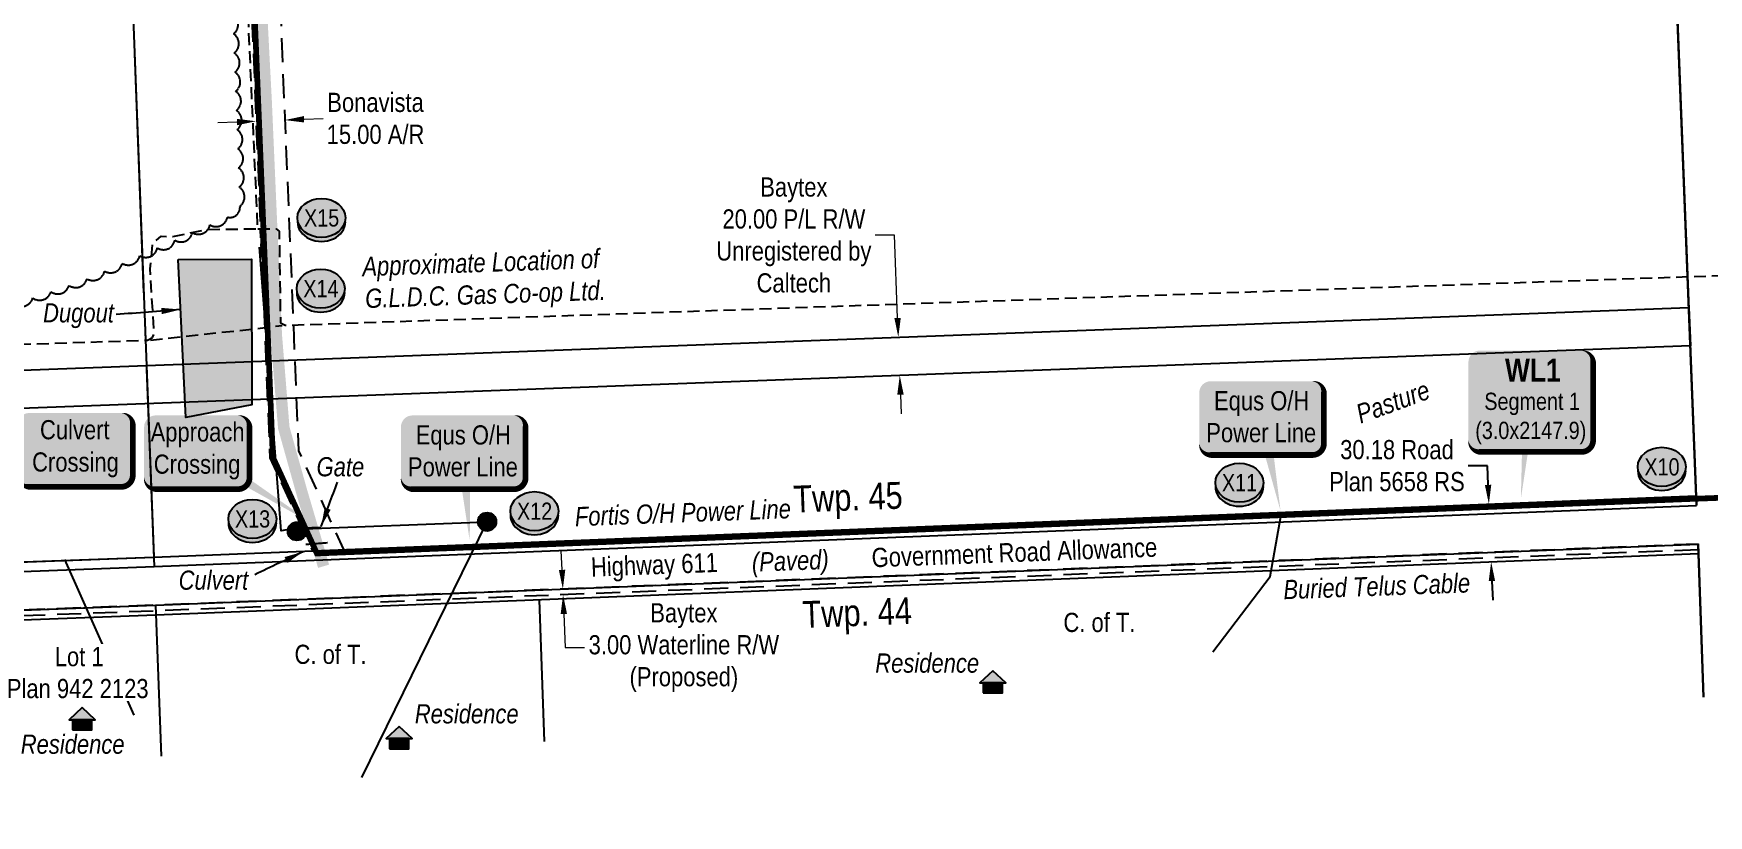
# Model space of a CAD drawing. Extents: x 683901 to 697439, y 5834844 to 5859401.
# Drawn here: x 684771 to 685644, y 5858271 to 5858679 of the extents above; entities that cross this region are included whole.
import ezdxf
from ezdxf.enums import TextEntityAlignment as Align

# ---------------------------------------------------------------- set-up
doc = ezdxf.new("R2010")
doc.units = 0
doc.header["$LTSCALE"] = 5
doc.header["$PDSIZE"] = 0.5
for name, pattern in [('0', [1, 1, 0]), ('foc-ACCESSROAD', [3.75, 2.5, -1.25]), ('foc-QUARTERLINE', [33, 25, -3, 2, -3]), ('POWERLINE5', [7.8, 2.4, -0.6, 0.6, -0.6, 0.6, -0.6, 2.4]), ('UG_PIPE', [1.875, 1.25, -0.625])]:
    doc.linetypes.add(name, pattern=pattern)
doc.layers.get('Defpoints').update_dxf_attribs({"color": 9})
for name, color, linetype in [('AS-FENCE', 48, 'foc-FENCE'), ('AS-PIPE-UG', 44, 'UG_PIPE'), ('AS-PIPE-UG-T', 44, 'Continuous'), ('AS-POWER', 104, 'foc-POWER'), ('AS-POWER-EXISTING', 72, 'POWERLINE5'), ('AS-POWER-T', 104, 'Continuous'), ('AS-RESIDENCE', 14, 'Continuous'), ('AS-ROADS', 254, 'Continuous'), ('AS-TELEPHONE-T', 224, 'Continuous'), ('AS-TELUS', 224, 'foc-TEL'), ('C-AR', 13, 'foc-ACCESSROAD'), ('C-RW', 13, 'Continuous'), ('CG-NOTES', 7, 'Continuous'), ('D-TXT', 6, 'Continuous'), ('F-AR', 190, 'foc-ACCESSROAD'), ('L-ROAD-T', 7, 'Continuous'), ('L-SEC', 7, 'Continuous'), ('L-SECQ', 8, 'foc-QUARTERLINE'), ('L-TITLEDB', 4, 'Continuous'), ('L-TITLEDB-T', 4, 'Continuous'), ('P-CROSSINGS', 250, 'Continuous'), ('T-BUSH', 110, '0'), ('T-WATER', 160, 'Continuous'), ('T-WATER-H', 133, 'Continuous'), ('T-WATER-T', 170, 'Continuous')]:
    doc.layers.add(name, color=color, linetype=linetype)
for name, color, linetype, lineweight in [('AS-GENERAL', 48, 'Continuous', 18), ('C-AR-T', 13, 'Continuous', 9), ('C-RW-T', 13, 'Continuous', 9), ('F-AR-T', 190, 'Continuous', 9), ('T-TEXT', 48, 'Continuous', 18)]:
    doc.layers.add(name, color=color, linetype=linetype, lineweight=lineweight)
doc.layers.add('P-PROPOSED-WL3', color=92, linetype='Continuous', true_color=0x00bd00)
doc.layers.add('P-PROPOSED-WL4', color=7, linetype='Continuous', true_color=0x5b5bc8)
doc.styles.add('80', font='ARIALN.TTF', dxfattribs={"height": 10})
doc.styles.add('80CG', font='ARIALN.TTF', dxfattribs={"height": 10})
doc.styles.add('80L', font='ARIALN.TTF', dxfattribs={"height": 10})
doc.styles.add('80LS', font='ARIALNI.TTF', dxfattribs={"height": 10})
doc.styles.add('BOLD', font='ARIALNB.TTF')
doc.styles.add('Crossing', font='ARIALN.TTF', dxfattribs={"height": 10})
doc.styles.add('foc-LtypeFont', font='ARIALN.TTF', dxfattribs={"height": 7.35})
doc.linetypes.add('foc-FENCE', pattern='A,10,-1,["X",foc-LtypeFont,S=0.2,R=0,X=-0.625,Y=-0.75],-1.24', length=12.24)
doc.linetypes.add('foc-FENCE-NOLINE', pattern='A,0,-6,["X",foc-LtypeFont,S=0.2,R=0,X=-0.625,Y=-0.75],-6.24', length=12.24)
doc.linetypes.add('foc-POWER', pattern='A,6,-1,["P",foc-LtypeFont,S=0.2,R=0,X=-0.625,Y=-0.75],-1.24,4', length=12.24)
doc.linetypes.add('foc-POWER-NOLINE', pattern='A,0,-4,["P",foc-LtypeFont,S=0.2,R=0,X=-0.625,Y=-0.75],-8.24', length=12.24)
doc.linetypes.add('foc-TEL', pattern='A,2,-1,["T",foc-LtypeFont,S=0.2,R=0,X=-0.425,Y=-0.75],-1.24,8', length=12.24)
doc.linetypes.add('foc-TEL-NOLINE', pattern='A,0,-2,["T",foc-LtypeFont,S=0.2,R=0,X=-0.425,Y=-0.75],-10.24', length=12.24)
doc.dimstyles.new('Compass 5 000', dxfattribs={"dimscale": 5, "dimtxt": 9, "dimasz": 2, "dimexe": 0.2, "dimexo": 0.0625, "dimgap": 0.5, "dimtad": 0, "dimtih": 1, "dimtoh": 1, "dimzin": 0, "dimdsep": 46, "dimtxsty": '80CG', "dimcen": 0.1, "dimse1": 1, "dimse2": 1, "dimclrd": 256, "dimclrt": 256, "dimaunit": 1, "dimadec": 4, "dimazin": 0, "dimtfac": 0.06, "dimtofl": 0, "dimtmove": 0, "dimatfit": 1, "dimfxl": 0.2, "dimtolj": 1, "dimtzin": 0, "dimlwd": -1, "dimarcsym": 0})

# ---------------------------------------------------------------- blocks, each defined once
blk = doc.blocks.new('*D529')
at = {"layer": 'Defpoints', "color": 0, "transparency": 16777216}
for p in [(684886.94, 5858642.22), (684901.93, 5858642.84), (684902.28, 5858634.17)]:
    blk.add_point(p, dxfattribs=at)
at = {"layer": 'F-AR-T', "transparency": 16777216}
for p, q in [((684877.31, 5858633.14), (684867.32, 5858632.73)), ((684912.28, 5858634.58), (684922.27, 5858634.99))]:
    blk.add_line(p, q, dxfattribs=at)
for points in [[(684877.24, 5858634.81), (684877.38, 5858631.48), (684887.3, 5858633.55)], [(684912.21, 5858636.25), (684912.34, 5858632.91), (684902.28, 5858634.17)]]:
    blk.add_solid(points, dxfattribs=at)
at = {"layer": 'F-AR-T', "transparency": 16777216, "insert": (684949.55, 5858634.99), "char_height": 10, "attachment_point": 5, "style": '80CG'}
blk.add_mtext('\\A1;Bonavista\\P15.00 A/R', dxfattribs=at)
blk = doc.blocks.new('*D550')
at = {"layer": 'Defpoints', "color": 0, "transparency": 16777216}
for p in [(685529.95, 5858433.87), (685541.14, 5858434.32), (685542.34, 5858404.17)]:
    blk.add_point(p, dxfattribs=at)
at = {"layer": 'L-TITLEDB-T', "transparency": 16777216}
for p, q in [((685529.16, 5858453.86), (685519.16, 5858453.86)), ((685529.55, 5858443.86), (685529.16, 5858453.86)), ((685531.54, 5858393.73), (685531.94, 5858383.74))]:
    blk.add_line(p, q, dxfattribs=at)
for points in [[(685531.22, 5858443.93), (685527.89, 5858443.8), (685529.95, 5858433.87)], [(685533.21, 5858393.8), (685529.88, 5858393.66), (685531.15, 5858403.72)]]:
    blk.add_solid(points, dxfattribs=at)
at = {"layer": 'L-TITLEDB-T', "transparency": 16777216, "insert": (685482.05, 5858453.86), "char_height": 10, "attachment_point": 5, "style": '80CG'}
blk.add_mtext('\\A1;30.18 Road\\PPlan 5658 RS', dxfattribs=at)
blk = doc.blocks.new('res_occ')
for points in [[(0.1, 0.89), (-1.26, -0.37), (1.46, -0.37)], [(-0.9, -1.43), (1.1, -1.43), (1.1, -0.37), (-0.9, -0.37)]]:
    blk.add_hatch(color=14).paths.add_polyline_path(points)
at = {"color": 14}
for points in [[(0.1, 0.89), (-1.26, -0.37), (1.46, -0.37)], [(-0.9, -1.43), (1.1, -1.43), (1.1, -0.37), (-0.9, -0.37)]]:
    blk.add_lwpolyline(points, close=True, dxfattribs=at)
blk = doc.blocks.new('xing2')
h = blk.add_hatch(color=50)
h.dxf.hatch_style = 1
edge = h.paths.add_edge_path()
edge.add_ellipse((0, 0), major_axis=(-12.5, 0), ratio=0.816297, start_angle=0, end_angle=360)
h = blk.add_hatch(color=250)
h.dxf.hatch_style = 1
edge = h.paths.add_edge_path()
edge.add_ellipse((0, -2.05), major_axis=(-12.5, 0), ratio=0.816297, start_angle=0, end_angle=180)
edge.add_line((12.5, -2.05), (12.5, 0))
edge.add_ellipse((0, 0), major_axis=(-12.5, 0), ratio=0.816297, start_angle=0, end_angle=180, ccw=False)
edge.add_line((-12.5, 0), (-12.5, -2.05))
at = {"color": 250}
blk.add_ellipse((0, 0), major_axis=(-12.5, 0), ratio=0.816297, dxfattribs=at)
blk.add_ellipse((0, -2.05), major_axis=(-12.5, 0), ratio=0.816297, start_param=0, end_param=3.141593, dxfattribs=at)
at = {"color": 250, "style": 'Crossing'}
blk.add_attdef('CROSSING', text='', height=9, dxfattribs=at).set_placement((0.09, 0.02), align=Align.MIDDLE_CENTER)
at = {"color": 250, "style": 'Crossing', "flags": 1}
for tag, p in [('OWNER', (0.09, -12.49)), ('DESCRIPTION', (0.09, -25.77)), ('LOCATION', (0.09, -39.3)), ('DWG_REF', (0.09, -52.84))]:
    blk.add_attdef(tag, text='', height=9, dxfattribs=at).set_placement(p, align=Align.MIDDLE_CENTER)
blk = doc.blocks.new('*U510')
h = blk.add_hatch(color=254)
edge = h.paths.add_edge_path()
edge.add_line((-26.5, -34.36), (26.5, -34.36))
edge.add_arc((26.5, -28.36), 6, 270, 360)
edge.add_line((32.5, -28.36), (32.5, 12.5))
edge.add_arc((26.5, 12.5), 6, 0, 90)
edge.add_line((26.5, 18.5), (-26.5, 18.5))
edge.add_arc((-26.5, 12.5), 6, 90, 180)
edge.add_line((-32.5, 12.5), (-32.5, -28.36))
edge.add_arc((-26.5, -28.36), 6, 180, 270)
at = {"layer": 'P-PROPOSED-WL3', "flags": 128}
blk.add_lwpolyline([(-26.5, -34.36, 3, 3, 0), (26.5, -34.36, 3, 3, 0.414214), (32.5, -28.36, 3, 3, 0), (32.5, 12.5, 3, 0, 0.414214), (26.5, 18.5, 0, 0, 0), (-26.5, 18.5, 0, 0, 0.414214), (-32.5, 12.5, 0, 0, 0), (-32.5, -28.36, 0, 3, 0.414214)], format="xyseb", close=True, dxfattribs=at)
blk.add_lwpolyline([(-5.16, -58.83, 0, 7.5, 0), (0, 0, 0, 0, 0)], format="xyseb", dxfattribs=at)
at = {"layer": 'P-PROPOSED-WL3'}
for tag, p, height, style in [('TEMP_AREA_W1_001', (-9.21, 2.24), 12, 'BOLD'), ('ENTER_TEXT_001', (-30.66, -12.47), 9, '80')]:
    blk.add_attdef(tag, p, '', height=height, dxfattribs=dict(at, style=style))
blk = doc.blocks.new('*D555')
at = {"layer": 'C-RW-T', "transparency": 16777216}
for p, q in [((685220.07, 5858574.18), (685210.07, 5858574.18)), ((685221.7, 5858530.93), (685220.07, 5858574.18)), ((685223.2, 5858490.96), (685223.58, 5858480.97))]:
    blk.add_line(p, q, dxfattribs=at)
for points in [[(685223.37, 5858530.99), (685220.04, 5858530.87), (685222.08, 5858520.94)], [(685224.87, 5858491.02), (685221.54, 5858490.9), (685222.83, 5858500.96)]]:
    blk.add_solid(points, dxfattribs=at)
at = {"layer": 'Defpoints', "color": 0, "transparency": 16777216}
for p in [(685198.86, 5858520.07), (685222.08, 5858520.94), (685199.61, 5858500.08)]:
    blk.add_point(p, dxfattribs=at)
at = {"layer": 'C-RW-T', "transparency": 16777216, "insert": (685167.63, 5858574.18), "char_height": 10, "attachment_point": 5, "style": '80CG'}
blk.add_mtext('\\A1;Baytex\\P20.00 P/L R/W^JUnregistered by\\PCaltech', dxfattribs=at)
blk = doc.blocks.new('*D557')
at = {"layer": 'C-AR-T', "transparency": 16777216}
for p, q in [((685046.8, 5858399.54), (685046.4, 5858409.53)), ((685047.71, 5858376.56), (685048.41, 5858358.99)), ((685048.41, 5858358.99), (685058.41, 5858358.99))]:
    blk.add_line(p, q, dxfattribs=at)
for points in [[(685048.46, 5858399.6), (685045.13, 5858399.47), (685047.2, 5858389.55)], [(685049.38, 5858376.62), (685046.05, 5858376.49), (685047.31, 5858386.55)]]:
    blk.add_solid(points, dxfattribs=at)
at = {"layer": 'Defpoints', "color": 0, "transparency": 16777216}
for p in [(685047.29, 5858389.55), (685047.31, 5858386.55), (685047.41, 5858386.55)]:
    blk.add_point(p, dxfattribs=at)
at = {"layer": 'C-AR-T', "transparency": 16777216, "insert": (685110.29, 5858358.99), "char_height": 10, "attachment_point": 5, "style": '80CG'}
blk.add_mtext('\\A1;Baytex\\P3.00 Waterline R/W\\P(Proposed)', dxfattribs=at)
blk = doc.blocks.new('POWERPOLE')
h = blk.add_hatch(color=255)
edge = h.paths.add_edge_path()
edge.add_arc((0, 0), 0.96, 0, 360)
at = {"linetype": 'Continuous'}
for p, q in [((0.68, -0.68), (-0.68, 0.68)), ((-0.68, -0.68), (0.68, 0.68))]:
    blk.add_line(p, q, dxfattribs=at)
blk.add_circle((0, 0), 0.96, dxfattribs=at)
blk = doc.blocks.new('*U516')
h = blk.add_hatch(color=255)
edge = h.paths.add_edge_path()
edge.add_line((-26.5, -20), (26.5, -20))
edge.add_arc((26.5, -14), 6, 270, 360)
edge.add_line((32.5, -14), (32.5, 12.5))
edge.add_arc((26.5, 12.5), 6, 0, 90)
edge.add_line((26.5, 18.5), (-26.5, 18.5))
edge.add_arc((-26.5, 12.5), 6, 90, 180)
edge.add_line((-32.5, 12.5), (-32.5, -14))
edge.add_arc((-26.5, -14), 6, 180, 270)
at = {"color": 104, "flags": 128}
blk.add_lwpolyline([(-26.5, -20, 3, 3, 0), (26.5, -20, 3, 3, 0.414214), (32.5, -14, 3, 3, 0), (32.5, 12.5, 3, 0, 0.414214), (26.5, 18.5, 0, 0, 0), (-26.5, 18.5, 0, 0, 0.414214), (-32.5, 12.5, 0, 0, 0), (-32.5, -14, 0, 3, 0.414214)], format="xyseb", close=True, dxfattribs=at)
blk.add_lwpolyline([(9.9, -49.22, 0, 7.5, 0), (0, 0, 0, 0, 0)], format="xyseb", dxfattribs=at)
at = {"color": 104, "style": '80'}
blk.add_attdef('ENTER_TEXT_001', (-26.85, -4.92), '', height=10, dxfattribs=at)
blk = doc.blocks.new('*U517')
h = blk.add_hatch(color=255)
edge = h.paths.add_edge_path()
edge.add_line((-26.5, -20), (26.5, -20))
edge.add_arc((26.5, -14), 6, 270, 360)
edge.add_line((32.5, -14), (32.5, 12.5))
edge.add_arc((26.5, 12.5), 6, 0, 90)
edge.add_line((26.5, 18.5), (-26.5, 18.5))
edge.add_arc((-26.5, 12.5), 6, 90, 180)
edge.add_line((-32.5, 12.5), (-32.5, -14))
edge.add_arc((-26.5, -14), 6, 180, 270)
at = {"color": 104, "flags": 128}
blk.add_lwpolyline([(-26.5, -20, 3, 3, 0), (26.5, -20, 3, 3, 0.414214), (32.5, -14, 3, 3, 0), (32.5, 12.5, 3, 0, 0.414214), (26.5, 18.5, 0, 0, 0), (-26.5, 18.5, 0, 0, 0.414214), (-32.5, 12.5, 0, 0, 0), (-32.5, -14, 0, 3, 0.414214)], format="xyseb", close=True, dxfattribs=at)
blk.add_lwpolyline([(3.38, -47.03, 0, 7.5, 0), (0, 0, 0, 0, 0)], format="xyseb", dxfattribs=at)
at = {"color": 104, "style": '80'}
blk.add_attdef('ENTER_TEXT_001', (-26.85, -4.92), '', height=10, dxfattribs=at)
blk = doc.blocks.new('*U518')
h = blk.add_hatch(color=59)
edge = h.paths.add_edge_path()
edge.add_line((-21.5, -20), (21.5, -20))
edge.add_arc((21.5, -14), 6, 270, 360)
edge.add_line((27.5, -14), (27.5, 12.5))
edge.add_arc((21.5, 12.5), 6, 0, 90)
edge.add_line((21.5, 18.5), (-21.5, 18.5))
edge.add_arc((-21.5, 12.5), 6, 90, 180)
edge.add_line((-27.5, 12.5), (-27.5, -14))
edge.add_arc((-21.5, -14), 6, 180, 270)
at = {"color": 1, "flags": 128}
blk.add_lwpolyline([(-21.5, -20, 3, 3, 0), (21.5, -20, 3, 3, 0.414214), (27.5, -14, 3, 3, 0), (27.5, 12.5, 3, 0, 0.414214), (21.5, 18.5, 0, 0, 0), (-21.5, 18.5, 0, 0, 0.414214), (-27.5, 12.5, 0, 0, 0), (-27.5, -14, 0, 3, 0.414214)], format="xyseb", close=True, dxfattribs=at)
blk.add_lwpolyline([(61.28, -38.56, 0, 7.5, 0), (0, 0, 0, 0, 0)], format="xyseb", dxfattribs=at)
at = {"color": 1, "style": '80'}
blk.add_attdef('ENTER_TEXT_001', (-35.99, -5), '', height=10, dxfattribs=at)
blk = doc.blocks.new('*U519')
h = blk.add_hatch(color=254)
edge = h.paths.add_edge_path()
edge.add_line((-24, -20), (24, -20))
edge.add_arc((24, -14), 6, 270, 360)
edge.add_line((30, -14), (30, 12.5))
edge.add_arc((24, 12.5), 6, 0, 90)
edge.add_line((24, 18.5), (-24, 18.5))
edge.add_arc((-24, 12.5), 6, 90, 180)
edge.add_line((-30, 12.5), (-30, -14))
edge.add_arc((-24, -14), 6, 180, 270)
at = {"color": 160, "flags": 128}
blk.add_lwpolyline([(-24, -20, 3, 3, 0), (24, -20, 3, 3, 0.414214), (30, -14, 3, 3, 0), (30, 12.5, 3, 0, 0.414214), (24, 18.5, 0, 0, 0), (-24, 18.5, 0, 0, 0.414214), (-30, 12.5, 0, 0, 0), (-30, -14, 0, 3, 0.414214)], format="xyseb", close=True, dxfattribs=at)
at = {"color": 160, "style": '80'}
blk.add_attdef('ENTER_TEXT_001', (-26.85, -4.92), '', height=10, dxfattribs=at)

msp = doc.modelspace()

# ---------------------------------------------------------------- hatches: boundary and pattern name
at = {"layer": 'T-WATER-H'}
h = msp.add_hatch(color=256, dxfattribs=at)
h.dxf.hatch_style = 1
h.paths.add_polyline_path([(684846.655, 5858561.517), (684884.928, 5858561.667), (684885.001, 5858485.601), (684850.735, 5858478.963)])

# ---------------------------------------------------------------- linework, layer by layer
at = {"layer": 'AS-FENCE', "linetype": 'foc-FENCE-NOLINE', "flags": 128}
for points in [[(685606.682, 5859237.309), (685638.253, 5858433.235)], [(684804.888, 5859163.556), (684833.985, 5858406.396)]]:
    msp.add_lwpolyline(points, dxfattribs=at)
at = {"layer": 'AS-FENCE', "flags": 128}
msp.add_lwpolyline([(684909.284, 5858421.407), (684900.385, 5858419.891), (684889.136, 5858567.791)], dxfattribs=at)
at = {"layer": 'AS-GENERAL', "const_width": 1, "flags": 128}
for points in [[(684909.284, 5858421.407), (684921.193, 5858421.555)], [(684913.148, 5858412.802), (684924.554, 5858413.692)]]:
    msp.add_lwpolyline(points, dxfattribs=at)
at = {"layer": 'AS-PIPE-UG'}
msp.add_line((684892.023, 5858525.91), (684889.603, 5858576.908), dxfattribs=at)
at = {"layer": 'AS-PIPE-UG', "flags": 128}
for points in [[(684113.73, 5858588.184), (684463.265, 5858602.223), (684700.216, 5858515.172), (684830.622, 5858519.34), (684833.257, 5858520.685), (684834.127, 5858522.774), (684832.061, 5858556.544), (684833.448, 5858570.04), (684837.742, 5858573.524), (684843.911, 5858573.441), (684862.108, 5858577.133), (684888.178, 5858577.485), (684869.734, 5858985.723), (684973.416, 5858989.9), (684963.659, 5859218.644)], [(684888.178, 5858577.485), (684897.667, 5858577.369), (684899.293, 5858576.165), (684899.99, 5858528.425), (684902.405, 5858527.251), (684905.569, 5858527.213), (685651.463, 5858553.111), (686083.676, 5858579.306)], [(684832.2, 5858519.39), (684892.023, 5858525.91), (684900.833, 5858527.033)]]:
    msp.add_lwpolyline(points, dxfattribs=at)
at = {"layer": 'AS-POWER', "linetype": 'foc-POWER-NOLINE', "flags": 128}
msp.add_lwpolyline([(684030.083, 5858376.478), (684833.964, 5858406.245), (685638.047, 5858438.162)], dxfattribs=at)
at = {"layer": 'AS-POWER', "flags": 128}
for points in [[(684907.877, 5858420.823), (685007.705, 5858424.614)], [(684942.376, 5858291.269), (685007.705, 5858424.614)], [(685386.005, 5858356.773), (685415.925, 5858396.068), (685421.828, 5858429.341)], [(684787.34, 5858404.967), (684823.524, 5858323.676)]]:
    msp.add_lwpolyline(points, dxfattribs=at)
at = {"layer": 'AS-ROADS', "const_width": 5.999, "flags": 128}
msp.add_lwpolyline([(684922.474, 5858401.431), (684910.982, 5858440.529), (684901.709, 5858473.699), (684897.808, 5858521.924), (684892.497, 5858644.075), (684886.008, 5858768.006), (684881.972, 5858831.769), (684883.57, 5858842.579), (684889.598, 5858849.993), (684898.08, 5858853.064), (684924.017, 5858854.047), (684993.84, 5858855.03), (685043.968, 5858855.157), (685062.899, 5858857.982), (685071.135, 5858861.79), (685081.461, 5858871.617), (685090.569, 5858887.146)], dxfattribs=at)
at = {"layer": 'AS-TELUS', "linetype": 'foc-TEL-NOLINE', "flags": 128}
for points in [[(684031.014, 5858351.351), (684834.894, 5858381.118), (685639.044, 5858413.038)], [(685641.844, 5858333.214), (685639.044, 5858413.038)]]:
    msp.add_lwpolyline(points, dxfattribs=at)
at = {"layer": 'C-AR', "flags": 128}
for points in [[(685639.044, 5858413.038), (684834.894, 5858381.118), (684028.016, 5858351.24), (684030.95, 5858271.413)], [(685639.163, 5858410.041), (684835.009, 5858378.121), (684031.124, 5858348.354), (684033.948, 5858271.523)]]:
    msp.add_lwpolyline(points, dxfattribs=at)
at = {"layer": 'C-RW', "flags": 128}
msp.add_lwpolyline([(684081.707, 5858380.03), (684061.838, 5858379.441), (684058.218, 5858477.175), (685634.178, 5858536.435), (685634.983, 5858516.468), (684078.887, 5858457.902)], close=True, dxfattribs=at)
at = {"layer": 'F-AR', "flags": 128}
for points in [[(685064.883, 5858864.738), (684878.122, 5858856.606), (684894.52, 5858458.012), (684916.681, 5858409.528)], [(685065.535, 5858849.754), (684893.723, 5858842.273), (684909.384, 5858461.57), (684932.878, 5858410.171)]]:
    msp.add_lwpolyline(points, dxfattribs=at)
at = {"layer": 'L-SEC'}
for p, q in [((685638.255, 5858433.137), (685606.682, 5859237.309)), ((684834.123, 5858401.218), (685638.255, 5858433.137)), ((684834.894, 5858381.118), (685639.044, 5858413.038)), ((685639.04, 5858413.087), (685641.842, 5858333.213)), ((684030.269, 5858371.452), (684834.15, 5858401.219)), ((684031.014, 5858351.351), (684834.894, 5858381.118))]:
    msp.add_line(p, q, dxfattribs=at)
at = {"layer": 'L-SECQ'}
for p, q in [((684804.888, 5859163.556), (684834.123, 5858401.218)), ((684834.894, 5858381.118), (684837.742, 5858302.379))]:
    msp.add_line(p, q, dxfattribs=at)
at = {"layer": 'L-TITLEDB'}
for p, q in [((684833.897, 5858406.242), (685638.047, 5858438.162)), ((684030.083, 5858376.478), (684833.964, 5858406.245)), ((684835.093, 5858376.093), (685639.243, 5858408.013)), ((684031.198, 5858346.325), (684835.08, 5858376.092))]:
    msp.add_line(p, q, dxfattribs=at)
at = {"layer": 'L-TITLEDB', "flags": 128}
msp.add_lwpolyline([(685034.792, 5858383.871), (685037.479, 5858310.038)], dxfattribs=at)
at = {"layer": 'P-PROPOSED-WL3', "linetype": 'Continuous', "const_width": 3, "flags": 128}
msp.add_lwpolyline([(684918.301, 5858409.592), (684918.975, 5858408.118), (685638.111, 5858436.664), (687061.305, 5858490.239)], dxfattribs=at)
at = {"layer": 'P-PROPOSED-WL4', "linetype": 'Continuous', "const_width": 3, "flags": 128}
msp.add_lwpolyline([(684918.301, 5858409.592), (684896.006, 5858458.368), (684870.661, 5859074.456)], dxfattribs=at)
at = {"layer": 'T-BUSH', "flags": 128}
msp.add_lwpolyline([(684809.009, 5858779.268, 0.5205671), (684799.099, 5858777.939, 0.5205671), (684789.189, 5858776.61, 0.5205671), (684779.279, 5858775.282, 0.5205671), (684769.369, 5858773.953, 0.5205671), (684759.459, 5858772.624, 0.5205671), (684749.549, 5858771.295, 0.5205671), (684739.639, 5858769.967, 0.5205671), (684729.729, 5858768.638, 0.5205671), (684719.819, 5858767.309, 0.5205671), (684709.908, 5858765.98, 0.5205671), (684699.998, 5858764.652, 0.5205671), (684694.443, 5858758.816, 0.5205671), (684692.775, 5858748.957, 0.5205671), (684691.107, 5858739.099, 0.5205671), (684689.439, 5858729.24, 0.5205671), (684687.771, 5858719.382, 0.5205671), (684686.102, 5858709.523, 0.5205671), (684686.221, 5858699.616, 0.5205671), (684687.359, 5858689.683, 0.5205671), (684688.497, 5858679.749, 0.5205671), (684689.635, 5858669.815, 0.5205671), (684690.773, 5858659.881, 0.5205671), (684691.911, 5858649.948, 0.5205671), (684693.049, 5858640.014, 0.5205671), (684694.187, 5858630.08, 0.5205671), (684695.325, 5858620.146, 0.5205671), (684696.463, 5858610.212, 0.5205671), (684697.601, 5858600.279, 0.5205671), (684698.739, 5858590.345, 0.5205671), (684699.877, 5858580.411, 0.5205671), (684701.015, 5858570.477, 0.5205671), (684702.153, 5858560.544, 0.5205671), (684703.291, 5858550.61, 0.5205671), (684704.429, 5858540.676, 0.5205671), (684705.567, 5858530.742, 0.5205671), (684713.066, 5858528.051, 0.5205671), (684723.064, 5858528.204, 0.5205671), (684733.061, 5858528.358, 0.5205671), (684742.52, 5858531.578, 0.5205671), (684751.971, 5858534.842, 0.5205671), (684761.422, 5858538.106, 0.5205671), (684770.873, 5858541.37, 0.5205671), (684780.324, 5858544.634, 0.5205671), (684789.775, 5858547.897, 0.5205671), (684799.14, 5858551.381, 0.5205671), (684808.297, 5858555.397, 0.5205671), (684817.454, 5858559.413, 0.5205671), (684826.611, 5858563.429, 0.5205671), (684835.768, 5858567.444, 0.5205671), (684844.924, 5858571.46, 0.5205671), (684854.081, 5858575.476, 0.5205671), (684863.238, 5858579.492, 0.5205671), (684872.395, 5858583.508, 0.5205671), (684878.868, 5858589.207, 0.5205671), (684878.497, 5858599.199, 0.5205671), (684878.126, 5858609.191, 0.5205671), (684877.754, 5858619.182, 0.5205671), (684877.383, 5858629.174, 0.5205671), (684877.011, 5858639.166, 0.5205671), (684876.64, 5858649.158, 0.5205671), (684876.268, 5858659.15, 0.5205671), (684875.897, 5858669.142, 0.5205671), (684875.526, 5858679.134, 0.5205671), (684875.154, 5858689.125, 0.5205671), (684874.783, 5858699.117, 0.5205671), (684874.411, 5858709.109, 0.5205671), (684874.04, 5858719.101, 0.5205671), (684873.669, 5858729.093, 0.5205671), (684873.297, 5858739.085, 0.5205671), (684872.926, 5858749.077, 0.5205671), (684872.554, 5858759.068, 0.5205671), (684872.183, 5858769.06, 0.5205671), (684871.811, 5858779.052, 0.5205671), (684871.44, 5858789.044, 0.5205671), (684871.069, 5858799.036, 0.5205671), (684870.697, 5858809.028, 0.5205671), (684870.326, 5858819.019, 0.5205671), (684869.954, 5858829.011, 0.5205671), (684869.583, 5858839.003, 0.5205671), (684869.211, 5858848.995, 0.5205671), (684868.84, 5858858.987, 0.5205671), (684868.469, 5858868.979, 0.5205671), (684868.097, 5858878.971, 0.5205671), (684867.726, 5858888.962, 0.5205671), (684867.354, 5858898.954, 0.5205671), (684866.983, 5858908.946, 0.5205671), (684866.611, 5858918.938, 0.5205671), (684866.24, 5858928.93, 0.5205671), (684865.869, 5858938.922, 0.5205671), (684864.819, 5858948.422, 0.5205671), (684855.44, 5858951.889, 0.5205671), (684846.062, 5858955.356, 0.5205671), (684836.684, 5858958.824, 0.5205671), (684827.305, 5858962.291, 0.5205671), (684817.927, 5858965.758, 0.5205671), (684808.549, 5858969.225, 0.5205671), (684799.17, 5858972.693, 0.5205671), (684789.792, 5858976.16, 0.5205671), (684780.414, 5858979.627, 0.5205671), (684771.035, 5858983.094, 0.5205671), (684761.657, 5858986.561, 0.5205671), (684752.279, 5858990.029, 0.5205671), (684742.9, 5858993.496, 0.5205671), (684733.522, 5858996.963, 0.5205671), (684724.144, 5859000.43, 0.5205671), (684714.765, 5859003.898, 0.5205671), (684705.387, 5859007.365, 0.5205671), (684696.009, 5859010.832, 0.5205671), (684686.234, 5859012.376, 0.5205671), (684679.558, 5859009.935, 0.5205671), (684681.168, 5859000.066, 0.5205671), (684682.779, 5858990.198, 0.5205671), (684684.389, 5858980.33, 0.5205671), (684685.999, 5858970.462, 0.5205671), (684687.61, 5858960.593, 0.5205671), (684689.22, 5858950.725, 0.5205671), (684690.83, 5858940.857, 0.5205671), (684692.441, 5858930.989, 0.5205671), (684694.051, 5858921.121, 0.5205671), (684695.661, 5858911.252, 0.5205671), (684697.272, 5858901.384, 0.5205671), (684698.882, 5858891.516, 0.5205671), (684700.492, 5858881.648, 0.5205671), (684702.103, 5858871.779, 0.5205671), (684703.713, 5858861.911, 0.5205671), (684705.323, 5858852.043, 0.5205671), (684706.933, 5858842.175, 0.5205671), (684708.544, 5858832.307, 0.5205671), (684710.154, 5858822.438, 0.5205671), (684711.764, 5858812.57, 0.5205671), (684713.375, 5858802.702, 0.5205671), (684714.985, 5858792.834, 0.5205671), (684716.595, 5858782.965, 0.5205671), (684724.487, 5858781.558, 0.5205671), (684734.399, 5858782.872, 0.5205671), (684744.311, 5858784.186, 0.5205671), (684754.223, 5858785.5, 0.5205671), (684764.135, 5858786.814, 0.5205671), (684774.047, 5858788.127, 0.5205671), (684783.959, 5858789.441, 0.5205671), (684793.871, 5858790.755, 0.5205671), (684806.098, 5858792.376, 0.5205671)], format="xyb", dxfattribs=at)
at = {"layer": 'T-WATER', "flags": 128}
msp.add_lwpolyline([(684846.655, 5858561.517), (684884.928, 5858561.667), (684885.001, 5858485.601), (684850.735, 5858478.963)], close=True, dxfattribs=at)

# ---------------------------------------------------------------- block references
at = {"layer": 'AS-POWER-EXISTING', "xscale": 4.999375, "yscale": 4.999375, "zscale": 4.999375}
for p in [(684908.541, 5858419.69), (685007.705, 5858424.614)]:
    msp.add_blockref('POWERPOLE', p, dxfattribs=at)
at = {"layer": 'AS-POWER-T'}
ref = msp.add_blockref('*U516', (685411.474, 5858479.46), dxfattribs=dict(at, xscale=0.9997050089799259, yscale=0.9997050089799259, zscale=0.9997050089799259))
ref.add_attrib('ENTER_TEXT_001', 'Equs O/H', (685386.672, 5858482.786), dxfattribs={"layer": '0', "color": 104, "height": 9.9971, "style": '80'})
ref.add_attrib('ENTER_TEXT_002', 'Power Line', (685382.638, 5858466.124), dxfattribs={"layer": '0', "color": 104, "height": 9.9971, "style": '80'})
ref = msp.add_blockref('*U517', (684995.288, 5858461.619), dxfattribs=dict(at, xscale=0.9997050089799259, yscale=0.9997050089799259, zscale=0.9997050089799259))
ref.add_attrib('ENTER_TEXT_001', 'Equs O/H', (684970.486, 5858464.945), dxfattribs={"layer": '0', "color": 104, "height": 9.9971, "style": '80'})
ref.add_attrib('ENTER_TEXT_002', 'Power Line', (684966.453, 5858448.283), dxfattribs={"layer": '0', "color": 104, "height": 9.9971, "style": '80'})
at = {"layer": 'AS-RESIDENCE', "xscale": 4.999374999999998, "yscale": 4.999374999999998, "zscale": 4.999374999999998}
for p in [(685270.857, 5858342.482), (684961.387, 5858313.358)]:
    msp.add_blockref('res_occ', p, dxfattribs=at)
at = {"layer": 'CG-NOTES'}
ref = msp.add_blockref('*U510', (685551.795, 5858495.436), dxfattribs=dict(at, xscale=0.999875, yscale=0.999875, zscale=0.999875))
ref.add_attrib('TEMP_AREA_W1_001', 'WL1', (685538.384, 5858497.68), dxfattribs={"layer": 'P-PROPOSED-WL3', "height": 11.9985, "style": 'BOLD'})
ref.add_attrib('ENTER_TEXT_001', 'Segment 1', (685527.585, 5858482.961), dxfattribs={"layer": 'P-PROPOSED-WL3', "height": 8.9989, "style": '80'})
ref.add_attrib('ENTER_TEXT_002', '(3.0x2147.9)', (685522.855, 5858467.81), dxfattribs={"layer": 'P-PROPOSED-WL3', "height": 8.99887, "style": '80'})
ref = msp.add_blockref('*U519', (684792.993, 5858462.86), dxfattribs=dict(at, xscale=1.000006000786102, yscale=1.000006000786102, zscale=1.000006000786102))
ref.add_attrib('ENTER_TEXT_001', 'Culvert', (684774.613, 5858467.664), dxfattribs={"layer": '0', "color": 160, "height": 10.0001, "style": '80'})
ref.add_attrib('ENTER_TEXT_002', 'Crossing', (684770.517, 5858450.819), dxfattribs={"layer": '0', "color": 160, "height": 10.0001, "style": '80'})
ref = msp.add_blockref('*U518', (684856.382, 5858461.631), dxfattribs=dict(at, xscale=0.9989570397098392, yscale=0.9989570397098392, zscale=0.9989570397098392))
ref.add_attrib('ENTER_TEXT_001', 'Approach', (684832.284, 5858466.518), dxfattribs={"layer": '0', "color": 1, "height": 9.9896, "style": '80'})
ref.add_attrib('ENTER_TEXT_002', 'Crossing', (684833.93, 5858449.691), dxfattribs={"layer": '0', "color": 1, "height": 9.9896, "style": '80'})
at = {"layer": 'P-CROSSINGS', "xscale": 0.999875, "yscale": 0.999875, "zscale": 0.999875}
for p, values in [((684921.345, 5858583.123), {'CROSSING': 'X15'}), ((684920.964, 5858546.227), {'CROSSING': 'X14'}), ((685620.105, 5858453.268), {'CROSSING': 'X10'}), ((685399.879, 5858445.017), {'CROSSING': 'X11'}), ((684885.338, 5858426.097), {'CROSSING': 'X13'}), ((685032.378, 5858430.135), {'CROSSING': 'X12'})]:
    msp.add_blockref('xing2', p, dxfattribs=at).add_auto_attribs(values)

# ---------------------------------------------------------------- texts
at = {"layer": 'AS-PIPE-UG-T', "insert": (684942.45, 5858562.711), "char_height": 9.99875, "attachment_point": 1, "rotation": 1.988517, "style": '80L'}
msp.add_mtext_dynamic_manual_height_columns('\\pi0.049994;{\\fArial Narrow|b0|i1|c0|p34;Approximate Location of\\P\\pi0.97416;G.L.D.C. Gas Co-op Ltd.}', width=125.12529, gutter_width=49.994, heights=[0], dxfattribs=at)
at = {"layer": 'AS-POWER-T', "linetype": 'foc-POWER-NOLINE', "insert": (685053.278, 5858432.271), "char_height": 9.99875, "attachment_point": 1, "rotation": 2.149916, "style": '80L'}
msp.add_mtext_dynamic_manual_height_columns('{\\fArial Narrow|b0|i1|c0|p34;Fortis O/H Power Line}', width=117.05642, gutter_width=49.994, heights=[0], dxfattribs=at)
at = {"layer": 'AS-RESIDENCE', "char_height": 9.99875, "attachment_point": 1, "style": '80L'}
for insert in [(685209.756, 5858355.926), (684969.708, 5858329.469), (684764.272, 5858313.626)]:
    msp.add_mtext_dynamic_manual_height_columns('\\pi0.32622;{\\fArial Narrow|b0|i1|c0|p34;Residence}', width=53.93364, gutter_width=49.994, heights=[0], dxfattribs=dict(at, insert=insert))
at = {"layer": 'AS-TELEPHONE-T', "linetype": 'foc-POWER-NOLINE', "insert": (685422.638, 5858394.21), "char_height": 9.99875, "attachment_point": 1, "rotation": 2.120623, "style": '80L'}
msp.add_mtext_dynamic_manual_height_columns('{\\fArial Narrow|b0|i1|c0|p34;Buried Telus Cable}', width=97.22291, gutter_width=49.994, heights=[0], dxfattribs=at)
at = {"layer": 'D-TXT', "color": 3, "char_height": 13.9982, "attachment_point": 1, "rotation": 2.149916, "style": '80L'}
for s, insert in [('Twp. 45', (685167.067, 5858443.396)), ('Twp. 44', (685171.863, 5858383.195))]:
    msp.add_mtext_dynamic_manual_height_columns(s, width=101.38272, gutter_width=47.494, heights=[0], dxfattribs=dict(at, insert=insert))
at = {"layer": 'L-ROAD-T', "style": '80L'}
for s, p in [('Government Road Allowance', (685282.605, 5858408.666)), ('Highway 611', (685094.923, 5858402.235))]:
    msp.add_text(s, height=9.99875, rotation=2.150005, dxfattribs=at).set_placement(p, align=Align.MIDDLE_CENTER)
at = {"layer": 'L-TITLEDB-T', "char_height": 9.9987, "attachment_point": 1, "style": '80L'}
for insert in [(685308.16, 5858377.136), (684907.325, 5858360.496)]:
    msp.add_mtext_dynamic_manual_height_columns('C. of T.', width=77.15166, gutter_width=49.994, heights=[0], dxfattribs=dict(at, insert=insert))
at = {"layer": 'T-TEXT', "style": '80LS'}
for s, rotation, p in [('Pasture', 20, (685479.925, 5858487.188)), ('(Paved)', 2.150005, (685165.757, 5858404.279))]:
    msp.add_text(s, height=9.9987, rotation=rotation, dxfattribs=at).set_placement(p, align=Align.MIDDLE_CENTER)
for s, p in [('Gate', (684931.235, 5858453.341)), ('Culvert', (684865.043, 5858394.181))]:
    msp.add_text(s, height=9.9987, dxfattribs=at).set_placement(p, align=Align.MIDDLE_CENTER)
at = {"layer": 'T-WATER-T', "insert": (684776.233, 5858538.627), "char_height": 9.99875, "attachment_point": 1, "style": '80L'}
msp.add_mtext_dynamic_manual_height_columns('{\\fArial Narrow|b0|i1|c0|p34;Dugout}', width=70.6446, gutter_width=49.994, heights=[0], dxfattribs=at)

# ---------------------------------------------------------------- dimensions: what is measured, and where the dimension line sits
at = {"layer": 'C-AR-T'}
dim = msp.add_linear_dim(base=(685047.314, 5858386.548), p1=(685047.289, 5858389.549), p2=(685047.408, 5858386.552), angle=272.27311, text='Baytex\\P3.00 Waterline R/W\\P(Proposed)', dimstyle='Compass 5 000', dxfattribs=at)
dim.commit()
dim.dimension.update_dxf_attribs({"geometry": '*D557', "text_midpoint": (685110.288, 5858358.987), "dimtype": 161})
at = {"layer": 'C-RW-T'}
dim = msp.add_linear_dim(base=(685222.077, 5858520.939), p1=(685199.611, 5858500.082), p2=(685198.859, 5858520.066), angle=92.153456, text='Baytex\\P20.00 P/L R/W^JUnregistered by\\PCaltech', dimstyle='Compass 5 000', dxfattribs=at)
dim.commit()
dim.dimension.update_dxf_attribs({"geometry": '*D555', "text_midpoint": (685167.632, 5858574.183), "dimtype": 161})
at = {"layer": 'F-AR-T'}
dim = msp.add_aligned_dim(p1=(684886.942, 5858642.224), p2=(684901.927, 5858642.841), distance=-8.679, text='Bonavista\\P15.00 A/R', dimstyle='Compass 5 000', dxfattribs=at)
dim.commit()
dim.dimension.update_dxf_attribs({"geometry": '*D529', "text_midpoint": (684949.549, 5858634.991)})
at = {"layer": 'L-TITLEDB-T'}
dim = msp.add_aligned_dim(p1=(685542.339, 5858404.166), p2=(685541.142, 5858434.316), distance=11.201, text='30.18 Road\\PPlan 5658 RS', dimstyle='Compass 5 000', dxfattribs=at)
dim.commit()
dim.dimension.update_dxf_attribs({"geometry": '*D550', "text_midpoint": (685482.049, 5858453.856)})

# ---------------------------------------------------------------- leaders
at = {"layer": 'T-TEXT', "path_type": 1}
for points in [[(684921.172, 5858422.083), (684929.674, 5858445.265)], [(684911.848, 5858408.999), (684886.566, 5858397.026)]]:
    msp.add_leader(points, dimstyle='Compass 5 000', override={"dimgap": 0.5, "dimtad": 0}, dxfattribs=at)
at = {"layer": 'T-WATER-T', "path_type": 1}
msp.add_leader([(684847.948, 5858535.351), (684814.319, 5858532.687)], dimstyle='Compass 5 000', override={"dimgap": 0.5, "dimtad": 0}, dxfattribs=at)

# ---------------------------------------------------------------- next in the draw order: texts
at = {"layer": 'L-TITLEDB-T', "insert": (684756.857, 5858359.312), "char_height": 9.99875, "attachment_point": 1, "style": '80L', "bg_fill": 3, "box_fill_scale": 1.15, "bg_fill_color": 256, "bg_fill_true_color": 256, "bg_fill_transparency": 0}
msp.add_mtext_dynamic_manual_height_columns('\\pi25.449;Lot 1\\P\\pi0.48991;Plan 942 2123', width=73.44007, gutter_width=49.994, heights=[0], dxfattribs=at)

# ---------------------------------------------------------------- next in the draw order: block references
at = {"layer": 'AS-RESIDENCE', "xscale": 4.999374999999998, "yscale": 4.999374999999998, "zscale": 4.999374999999998}
msp.add_blockref('res_occ', (684796.141, 5858323.257), dxfattribs=at)

doc.saveas('drawing.dxf')
